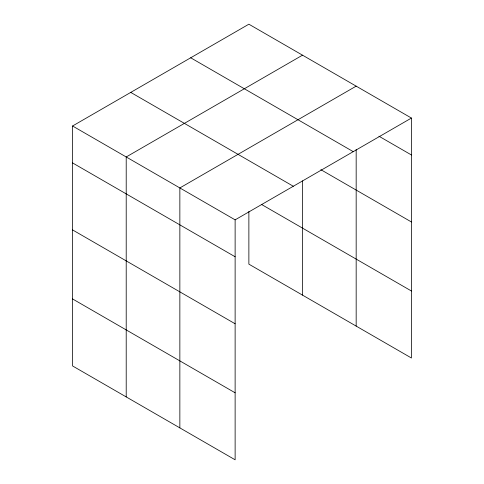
<?xml version="1.0" encoding="UTF-8"?>
<svg xmlns="http://www.w3.org/2000/svg" width="484" height="484" viewBox="0 0 484 484"><rect width="100%" height="100%" fill="white"/><g stroke="black" fill="none" stroke-linecap="round" stroke-linejoin="round"><path stroke-width="0.73" d="M356.17 149.411L356.17 326.095M72.564 125.991L235.127 219.851L235.127 459.8L72.564 365.946L72.564 125.991L248.873 24.2L411.436 118.054L411.436 358.009L248.873 264.149L248.873 211.454M302.518 55.17L126.209 156.967L126.209 396.916M356.17 86.146L179.854 187.937L179.854 427.886M235.127 219.851L411.436 118.054M378.924 136.204L411.436 154.977M190.69 57.79L353.253 151.649M320.838 169.666L411.436 221.974M130.747 92.402L293.31 186.255M261.306 204.327L411.436 291.005M72.564 162.914L235.127 256.768M72.564 229.912L235.127 323.772M72.564 298.943L235.127 392.802M302.518 180.853L302.518 295.125"/></g></svg>
